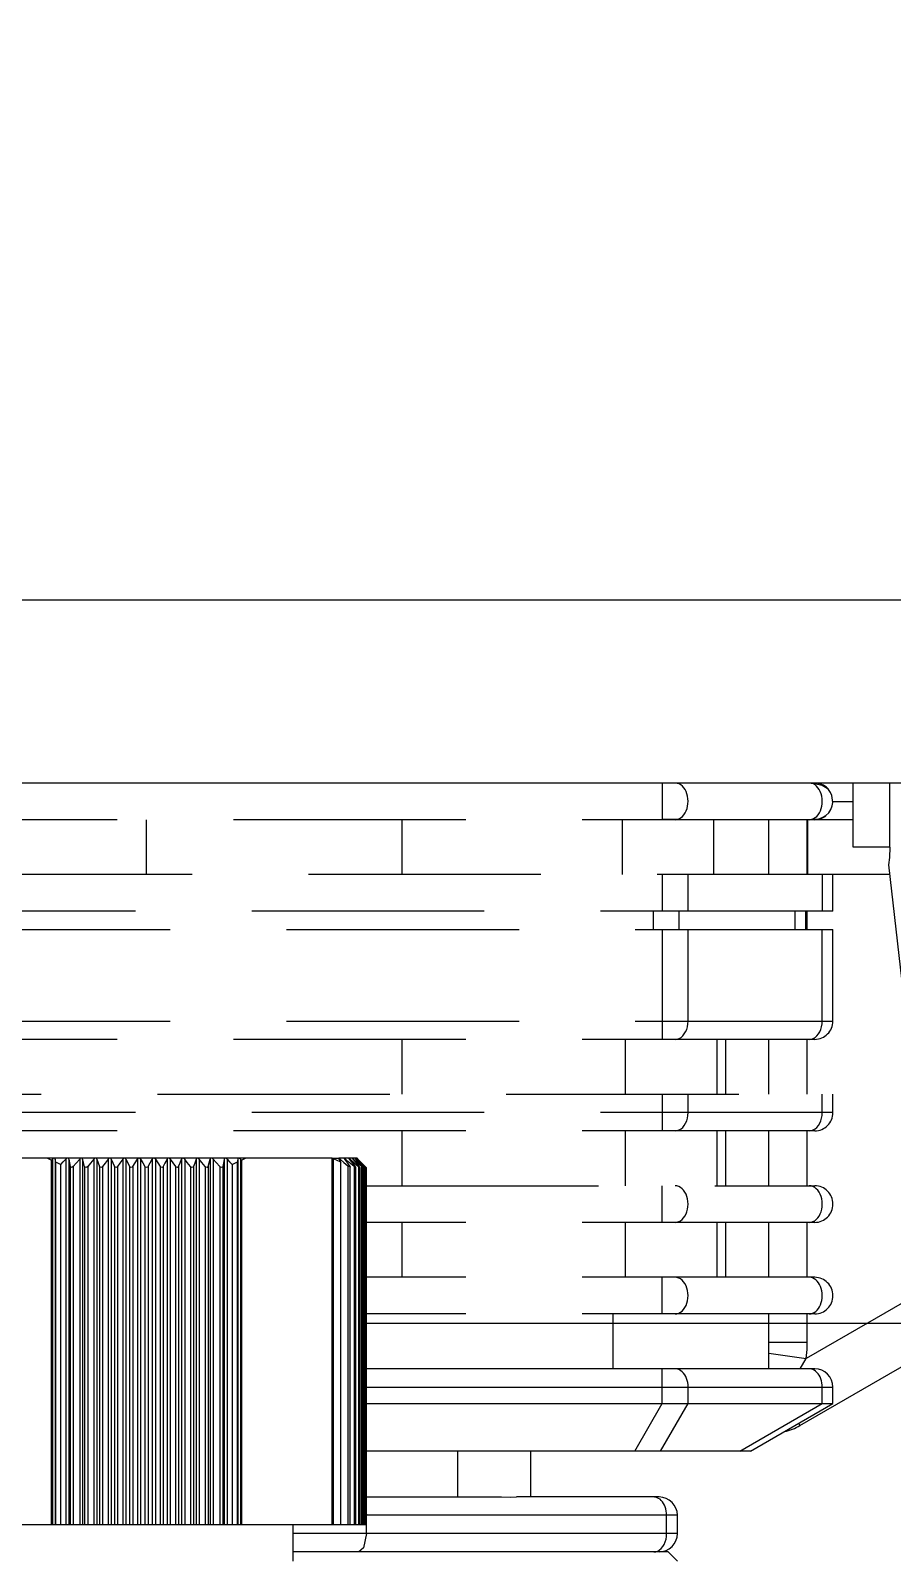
# Model space of a CAD drawing. Extents: x -9877 to -4419, y 2249 to 6216.
# Drawn here: x -6425.7 to -6378.6, y 4087.9 to 4171.2 of the extents above; entities that cross this region are included whole.
import ezdxf

# ---------------------------------------------------------------- set-up
doc = ezdxf.new("R2010")
doc.units = 0
doc.linetypes.add('DASHED', pattern=[19.05, 12.7, -6.35])
doc.layers.add('LY_1', color=7, linetype='CONTINUOUS')

msp = doc.modelspace()

# ---------------------------------------------------------------- linework, layer by layer
at = {"layer": 'LY_1', "color": 110, "linetype": 'CONTINUOUS'}
for p, q in [((-6331.006277, 4140.120295), (-6619.641764, 4140.120295)), ((-6331.006277, 4130.120295), (-6611.285456, 4130.120295)), ((-6409.173432, 4109.620295), (-6429.474609, 4109.620295)), ((-6424.509281, 4089.620295), (-6424.509281, 4109.525193)), ((-6424.462649, 4109.57244), (-6424.462649, 4089.620295)), ((-6424.30961, 4109.57244), (-6424.30961, 4089.620295)), ((-6424.292671, 4109.424704), (-6424.292671, 4089.620295)), ((-6424.003383, 4089.620295), (-6424.003383, 4109.279465)), ((-6423.728742, 4109.57244), (-6423.728742, 4089.620295)), ((-6423.570869, 4109.57244), (-6423.570869, 4089.620295)), ((-6423.492648, 4109.170524), (-6423.492648, 4089.620295)), ((-6423.329302, 4109.170524), (-6423.329302, 4089.620295)), ((-6422.973376, 4109.57244), (-6422.973376, 4089.620295)), ((-6422.811438, 4109.57244), (-6422.811438, 4089.620295)), ((-6422.701285, 4109.170524), (-6422.701285, 4089.620295)), ((-6422.534189, 4109.170524), (-6422.534189, 4089.620295)), ((-6422.200231, 4109.57244), (-6422.200231, 4089.620295)), ((-6422.035017, 4109.57244), (-6422.035017, 4089.620295)), ((-6421.893468, 4109.170524), (-6421.893468, 4089.620295)), ((-6421.723437, 4109.170524), (-6421.723437, 4089.620295)), ((-6421.413073, 4109.57244), (-6421.413073, 4089.620295)), ((-6421.245388, 4109.57244), (-6421.245388, 4089.620295)), ((-6421.073132, 4109.170524), (-6421.073132, 4089.620295)), ((-6420.900994, 4109.170524), (-6420.900994, 4089.620295)), ((-6420.615737, 4109.57244), (-6420.615737, 4089.620295)), ((-6420.446398, 4109.57244), (-6420.446398, 4089.620295)), ((-6420.244275, 4109.170524), (-6420.244275, 4089.620295)), ((-6420.070869, 4109.170524), (-6420.070869, 4089.620295)), ((-6419.812108, 4109.57244), (-6419.812108, 4089.620295)), ((-6419.64194, 4109.57244), (-6419.64194, 4089.620295)), ((-6419.410935, 4109.170524), (-6419.410935, 4089.620295)), ((-6419.237106, 4109.170524), (-6419.237106, 4089.620295)), ((-6419.006101, 4109.57244), (-6419.006101, 4089.620295)), ((-6418.835933, 4109.57244), (-6418.835933, 4089.620295)), ((-6418.577172, 4109.170524), (-6418.577172, 4089.620295)), ((-6418.403766, 4109.170524), (-6418.403766, 4089.620295)), ((-6418.201643, 4109.57244), (-6418.201643, 4089.620295)), ((-6418.032304, 4109.57244), (-6418.032304, 4089.620295)), ((-6417.747047, 4109.170524), (-6417.747047, 4089.620295)), ((-6417.574909, 4109.170524), (-6417.574909, 4089.620295)), ((-6417.402653, 4109.57244), (-6417.402653, 4089.620295)), ((-6417.234969, 4109.57244), (-6417.234969, 4089.620295)), ((-6416.924605, 4109.170524), (-6416.924605, 4089.620295)), ((-6416.754574, 4109.170524), (-6416.754574, 4089.620295)), ((-6416.613024, 4109.57244), (-6416.613024, 4089.620295)), ((-6416.447811, 4109.57244), (-6416.447811, 4089.620295)), ((-6416.113852, 4109.170524), (-6416.113852, 4089.620295)), ((-6415.946757, 4109.170524), (-6415.946757, 4089.620295)), ((-6415.836603, 4109.57244), (-6415.836603, 4089.620295)), ((-6415.674665, 4109.57244), (-6415.674665, 4089.620295)), ((-6415.318739, 4109.170524), (-6415.318739, 4089.620295)), ((-6415.155393, 4109.170524), (-6415.155393, 4089.620295)), ((-6415.077172, 4109.57244), (-6415.077172, 4089.620295)), ((-6414.919299, 4109.57244), (-6414.919299, 4089.620295)), ((-6414.644658, 4109.279465), (-6414.644658, 4089.620295)), ((-6414.35537, 4089.620295), (-6414.35537, 4109.424704)), ((-6414.338431, 4109.57244), (-6414.338431, 4089.620295)), ((-6414.185392, 4109.57244), (-6414.185392, 4089.620295)), ((-6414.13876, 4109.525193), (-6414.13876, 4089.620295)), ((-6409.173432, 4089.620295), (-6409.173432, 4109.620295)), ((-6409.121938, 4109.598548), (-6409.121938, 4089.620295)), ((-6408.818248, 4109.620295), (-6408.826893, 4109.611578)), ((-6408.826893, 4109.611578), (-6408.809444, 4109.57244)), ((-6408.805226, 4109.617095), (-6408.818248, 4109.620295)), ((-6407.824021, 4109.620295), (-6408.818248, 4109.620295)), ((-6408.740189, 4109.57244), (-6408.740189, 4109.467313)), ((-6408.700948, 4089.620295), (-6408.700948, 4109.407615)), ((-6408.517555, 4109.620295), (-6408.523583, 4109.61421)), ((-6408.523583, 4109.61421), (-6408.520151, 4109.602023)), ((-6408.520151, 4109.602023), (-6408.501999, 4109.57244)), ((-6408.506656, 4109.617354), (-6408.517555, 4109.620295)), ((-6408.443763, 4109.57244), (-6408.443763, 4109.49191)), ((-6408.33194, 4109.218263), (-6408.33194, 4089.620295)), ((-6408.200345, 4109.57244), (-6408.200345, 4109.512663)), ((-6408.195223, 4089.620295), (-6408.195223, 4109.143094)), ((-6408.01112, 4109.57244), (-6408.01112, 4109.53046)), ((-6407.986271, 4109.170524), (-6407.986271, 4089.620295)), ((-6407.932555, 4109.170524), (-6407.908225, 4109.132575)), ((-6407.906453, 4109.125155), (-6407.911342, 4109.120295)), ((-6407.908225, 4109.132575), (-6407.906453, 4109.125155)), ((-6407.906448, 4109.125155), (-6407.906448, 4089.620295)), ((-6407.87701, 4109.57244), (-6407.893276, 4109.58737)), ((-6407.87701, 4109.57244), (-6407.87701, 4109.546032)), ((-6407.798669, 4109.57244), (-6407.798669, 4109.559898)), ((-6407.79488, 4109.590939), (-6407.776479, 4109.57244)), ((-6407.750542, 4109.170524), (-6407.750542, 4089.620295)), ((-6407.708489, 4109.170524), (-6407.680825, 4109.132575)), ((-6407.680825, 4109.132575), (-6407.677502, 4109.123243)), ((-6407.677502, 4109.123243), (-6407.680472, 4109.120295)), ((-6407.677501, 4109.123243), (-6407.677501, 4089.620295)), ((-6407.571197, 4109.170524), (-6407.571197, 4089.620295)), ((-6407.541012, 4109.170524), (-6407.51015, 4109.132575)), ((-6407.51015, 4109.132575), (-6407.504809, 4109.121803)), ((-6407.504809, 4109.121803), (-6407.506328, 4109.120295)), ((-6407.504808, 4109.121803), (-6407.504808, 4089.620295)), ((-6407.449111, 4109.170524), (-6407.449111, 4089.620295)), ((-6407.38921, 4109.120841), (-6407.38921, 4089.620295)), ((-6407.384878, 4089.620295), (-6407.384878, 4109.170524)), ((-6407.365284, 4109.151506), (-6407.384878, 4109.170524)), ((-6407.33127, 4109.120357), (-6407.33127, 4089.620295)), ((-6407.33127, 4100.620295), (-6324.824021, 4100.620295)), ((-6393.824021, 4098.120295), (-6393.824021, 4100.620295)), ((-6385.324021, 4098.120295), (-6385.324021, 4100.620295)), ((-6383.627868, 4095.022219), (-6373.931716, 4100.620295)), ((-6379.931716, 4100.620295), (-6383.289499, 4098.681678)), ((-6383.226542, 4099.554043), (-6383.226542, 4100.620295)), ((-6383.226542, 4099.554043), (-6385.324021, 4099.554043)), ((-6385.324021, 4098.978203), (-6383.289499, 4098.681678)), ((-6382.824021, 4098.120295), (-6407.33127, 4098.120295)), ((-6391.152448, 4096.220295), (-6391.152448, 4098.120295)), ((-6383.623514, 4098.121636), (-6383.289499, 4098.681678)), ((-6407.33127, 4097.120295), (-6381.824021, 4097.120295)), ((-6389.738234, 4096.220295), (-6389.738234, 4097.120295)), ((-6382.409807, 4096.220295), (-6382.409807, 4097.120295)), ((-6381.824021, 4096.220295), (-6381.824021, 4097.120295)), ((-6407.33127, 4096.220295), (-6381.824021, 4096.220295)), ((-6392.652448, 4093.620295), (-6391.152448, 4096.220295)), ((-6391.238234, 4093.620295), (-6389.738234, 4096.220295)), ((-6386.909807, 4093.620295), (-6382.409807, 4096.220295)), ((-6386.324021, 4093.620295), (-6381.824021, 4096.220295)), ((-6383.695342, 4095.139088), (-6383.627868, 4095.022219)), ((-6392.652448, 4093.620295), (-6407.33127, 4093.620295)), ((-6402.324021, 4091.120295), (-6402.324021, 4093.620295)), ((-6398.324021, 4091.120295), (-6398.324021, 4093.620295)), ((-6386.909807, 4093.620295), (-6391.238234, 4093.620295)), ((-6407.33127, 4091.120295), (-6399.932039, 4091.120295)), ((-6391.324021, 4091.120295), (-6399.118023, 4091.120295)), ((-6390.324021, 4090.120295), (-6407.33127, 4090.120295)), ((-6407.311827, 4089.120295), (-6407.311827, 4090.120295)), ((-6390.909807, 4089.120295), (-6390.909807, 4090.120295)), ((-6390.324021, 4089.120295), (-6390.324021, 4090.120295)), ((-6431.316771, 4089.620295), (-6407.33127, 4089.620295)), ((-6411.324021, 4089.620295), (-6411.324021, 4087.620295)), ((-6390.324021, 4089.120295), (-6411.324021, 4089.120295)), ((-6390.824021, 4088.120295), (-6411.324021, 4088.120295)), ((-6390.324021, 4087.620295), (-6390.824021, 4088.120295))]:
    msp.add_line(p, q, dxfattribs=at)
at = {"layer": 'LY_1', "color": 110, "linetype": 'DASHED'}
for p, q in [((-6391.152448, 4130.120295), (-6391.152448, 4128.120295)), ((-6380.724021, 4126.620295), (-6380.724021, 4130.120295)), ((-6378.724021, 4126.620295), (-6378.724021, 4130.120295)), ((-6381.824021, 4129.120295), (-6380.724021, 4129.120295)), ((-6382.824021, 4128.120295), (-6467.824021, 4128.120295)), ((-6419.324021, 4125.120295), (-6419.324021, 4128.120295)), ((-6405.359781, 4125.120295), (-6405.359781, 4128.120295)), ((-6393.324021, 4125.120295), (-6393.324021, 4128.120295)), ((-6388.324021, 4125.120295), (-6388.324021, 4128.120295)), ((-6385.324021, 4125.120295), (-6385.324021, 4128.120295)), ((-6383.226542, 4125.120295), (-6383.226542, 4128.120295)), ((-6383.224021, 4128.120295), (-6383.224021, 4125.120295)), ((-6380.724021, 4128.120295), (-6382.785631, 4128.120295)), ((-6378.724021, 4126.620295), (-6380.724021, 4126.620295)), ((-6378.785431, 4125.659289), (-6377.213156, 4111.859604)), ((-6378.724021, 4125.120295), (-6468.824021, 4125.120295)), ((-6391.152448, 4125.120295), (-6391.152448, 4123.120295)), ((-6389.738234, 4123.120295), (-6389.738234, 4125.120295)), ((-6382.409807, 4125.120295), (-6382.409807, 4123.120295)), ((-6381.824021, 4123.120295), (-6381.824021, 4125.120295)), ((-6381.824021, 4123.120295), (-6468.824021, 4123.120295)), ((-6391.652448, 4123.120295), (-6391.652448, 4122.120295)), ((-6390.238234, 4123.120295), (-6390.238234, 4122.120295)), ((-6383.909807, 4123.120295), (-6383.909807, 4122.120295)), ((-6383.324021, 4123.120295), (-6383.324021, 4122.120295)), ((-6383.226542, 4122.120295), (-6383.226542, 4123.120295)), ((-6468.824021, 4122.120295), (-6381.824021, 4122.120295)), ((-6391.152448, 4122.120295), (-6391.152448, 4116.120295)), ((-6389.738234, 4117.120295), (-6389.738234, 4122.120295)), ((-6382.409807, 4117.120295), (-6382.409807, 4122.120295)), ((-6381.824021, 4117.120295), (-6381.824021, 4122.120295)), ((-6468.824021, 4117.120295), (-6381.824021, 4117.120295)), ((-6382.824021, 4116.120295), (-6467.824021, 4116.120295)), ((-6405.359781, 4113.120295), (-6405.359781, 4116.120295)), ((-6393.152464, 4113.120295), (-6393.152464, 4116.120295)), ((-6388.15551, 4113.120295), (-6388.15551, 4116.120295)), ((-6387.67534, 4113.120295), (-6387.67534, 4116.120295)), ((-6385.324021, 4113.120295), (-6385.324021, 4116.120295)), ((-6383.226542, 4113.120295), (-6383.226542, 4116.120295)), ((-6456.824021, 4113.120295), (-6381.824021, 4113.120295)), ((-6391.152448, 4113.120295), (-6391.152448, 4111.120295)), ((-6389.738234, 4112.120295), (-6389.738234, 4113.120295)), ((-6382.409807, 4112.120295), (-6382.409807, 4113.120295)), ((-6381.824021, 4112.120295), (-6381.824021, 4113.120295)), ((-6381.824021, 4112.120295), (-6456.824021, 4112.120295)), ((-6382.824021, 4111.120295), (-6455.824021, 4111.120295)), ((-6405.359781, 4108.120295), (-6405.359781, 4111.120295)), ((-6393.152464, 4108.120295), (-6393.152464, 4111.120295)), ((-6388.15551, 4108.120295), (-6388.15551, 4111.120295)), ((-6387.67534, 4108.120295), (-6387.67534, 4111.120295)), ((-6385.324021, 4108.120295), (-6385.324021, 4111.120295)), ((-6383.226542, 4108.120295), (-6383.226542, 4111.120295)), ((-6407.33127, 4108.120295), (-6382.824021, 4108.120295)), ((-6391.152448, 4106.120295), (-6391.152448, 4108.120295)), ((-6382.824021, 4106.120295), (-6407.33127, 4106.120295)), ((-6405.359781, 4103.120295), (-6405.359781, 4106.120295)), ((-6393.152464, 4103.120295), (-6393.152464, 4106.120295)), ((-6388.15551, 4103.120295), (-6388.15551, 4106.120295)), ((-6387.67534, 4103.120295), (-6387.67534, 4106.120295)), ((-6385.324021, 4103.120295), (-6385.324021, 4106.120295)), ((-6383.226542, 4103.120295), (-6383.226542, 4106.120295)), ((-6373.324021, 4104.43525), (-6379.931716, 4100.620295)), ((-6382.824021, 4103.120295), (-6407.33127, 4103.120295)), ((-6391.152448, 4101.120295), (-6391.152448, 4103.120295)), ((-6382.824021, 4101.120295), (-6407.33127, 4101.120295)), ((-6393.824021, 4100.620295), (-6393.824021, 4101.120295)), ((-6385.324021, 4100.620295), (-6385.324021, 4101.120295)), ((-6383.226542, 4100.620295), (-6383.226542, 4101.120295))]:
    msp.add_line(p, q, dxfattribs=at)
at = {"layer": 'LY_1', "color": 110, "linetype": 'CONTINUOUS'}
for points in [[(-6390.318908, 4130.106712), (-6390.498139, 4130.106712), (-6390.702275, 4130.106712), (-6390.923113, 4130.106712), (-6391.152448, 4130.106712)], [(-6390.387861, 4130.116986), (-6390.416577, 4130.119468), (-6390.445341, 4130.120295)], [(-6390.319189, 4130.104252), (-6390.353415, 4130.111809), (-6390.387861, 4130.116986)], [(-6382.99042, 4130.104165), (-6383.05341, 4130.116255), (-6383.116914, 4130.120295)], [(-6424.730487, 4109.620295), (-6424.619695, 4109.573624), (-6424.509281, 4109.525193)], [(-6424.462649, 4109.57244), (-6424.488746, 4109.546007), (-6424.509281, 4109.525193)], [(-6424.365289, 4109.620295), (-6424.424826, 4109.602023), (-6424.462649, 4109.57244)], [(-6424.30961, 4109.57244), (-6424.328287, 4109.608531), (-6424.365289, 4109.620295)], [(-6424.292671, 4109.424704), (-6424.302183, 4109.507749), (-6424.30961, 4109.57244)], [(-6424.292671, 4109.424704), (-6424.147681, 4109.353465), (-6424.003383, 4109.279465)], [(-6424.003383, 4109.279465), (-6423.866192, 4109.42614), (-6423.728742, 4109.57244)], [(-6423.631996, 4109.620295), (-6423.692008, 4109.602023), (-6423.728742, 4109.57244)], [(-6423.570869, 4109.57244), (-6423.592921, 4109.608531), (-6423.631996, 4109.620295)], [(-6423.570869, 4109.57244), (-6423.531709, 4109.371828), (-6423.492648, 4109.170524)], [(-6423.428262, 4109.120295), (-6423.477097, 4109.139419), (-6423.492648, 4109.170524)], [(-6423.329302, 4109.170524), (-6423.378756, 4109.132575), (-6423.428262, 4109.120295)], [(-6422.973376, 4109.57244), (-6423.171599, 4109.349198), (-6423.329302, 4109.170524)], [(-6422.877716, 4109.620295), (-6422.937908, 4109.602023), (-6422.973376, 4109.57244)], [(-6422.811438, 4109.57244), (-6422.836756, 4109.608531), (-6422.877716, 4109.620295)], [(-6422.701285, 4109.170524), (-6422.763309, 4109.397426), (-6422.811438, 4109.57244)], [(-6422.631669, 4109.120295), (-6422.683055, 4109.139419), (-6422.701285, 4109.170524)], [(-6422.534189, 4109.170524), (-6422.581945, 4109.132575), (-6422.631669, 4109.120295)], [(-6422.200231, 4109.57244), (-6422.386219, 4109.349198), (-6422.534189, 4109.170524)], [(-6422.106122, 4109.620295), (-6422.166203, 4109.602023), (-6422.200231, 4109.57244)], [(-6422.035017, 4109.57244), (-6422.063478, 4109.608531), (-6422.106122, 4109.620295)], [(-6422.035017, 4109.57244), (-6421.964152, 4109.371828), (-6421.893468, 4109.170524)], [(-6421.818961, 4109.120295), (-6421.872648, 4109.139419), (-6421.893468, 4109.170524)], [(-6421.723437, 4109.170524), (-6421.769261, 4109.132575), (-6421.818961, 4109.120295)], [(-6421.413073, 4109.57244), (-6421.585921, 4109.349198), (-6421.723437, 4109.170524)], [(-6421.320975, 4109.620295), (-6421.38065, 4109.602023), (-6421.413073, 4109.57244)], [(-6421.245388, 4109.57244), (-6421.276854, 4109.608531), (-6421.320975, 4109.620295)], [(-6421.245388, 4109.57244), (-6421.15915, 4109.371828), (-6421.073132, 4109.170524)], [(-6420.994098, 4109.120295), (-6421.049824, 4109.139419), (-6421.073132, 4109.170524)], [(-6420.900994, 4109.170524), (-6420.944665, 4109.132575), (-6420.994098, 4109.120295)], [(-6420.615737, 4109.57244), (-6420.774603, 4109.349198), (-6420.900994, 4109.170524)], [(-6420.526098, 4109.620295), (-6420.585078, 4109.602023), (-6420.615737, 4109.57244)], [(-6420.446398, 4109.57244), (-6420.480715, 4109.608531), (-6420.526098, 4109.620295)], [(-6420.446398, 4109.57244), (-6420.345208, 4109.371828), (-6420.244275, 4109.170524)], [(-6420.161098, 4109.120295), (-6420.218593, 4109.139419), (-6420.244275, 4109.170524)], [(-6420.070869, 4109.170524), (-6420.112173, 4109.132575), (-6420.161098, 4109.120295)], [(-6420.070869, 4109.170524), (-6419.941654, 4109.371828), (-6419.812108, 4109.57244)], [(-6419.725365, 4109.620295), (-6419.783362, 4109.602023), (-6419.812108, 4109.57244)], [(-6419.64194, 4109.57244), (-6419.678941, 4109.608531), (-6419.725365, 4109.620295)], [(-6419.64194, 4109.57244), (-6419.52629, 4109.371828), (-6419.410935, 4109.170524)], [(-6419.324021, 4109.120295), (-6419.383003, 4109.139419), (-6419.410935, 4109.170524)], [(-6419.237106, 4109.170524), (-6419.275841, 4109.132575), (-6419.324021, 4109.120295)], [(-6419.237106, 4109.170524), (-6419.121751, 4109.371828), (-6419.006101, 4109.57244)], [(-6418.922676, 4109.620295), (-6418.979408, 4109.602023), (-6419.006101, 4109.57244)], [(-6418.835933, 4109.57244), (-6418.875439, 4109.608531), (-6418.922676, 4109.620295)], [(-6418.835933, 4109.57244), (-6418.706387, 4109.371828), (-6418.577172, 4109.170524)], [(-6418.486943, 4109.120295), (-6418.547126, 4109.139419), (-6418.577172, 4109.170524)], [(-6418.403766, 4109.170524), (-6418.439744, 4109.132575), (-6418.486943, 4109.120295)], [(-6418.201643, 4109.57244), (-6418.314209, 4109.349198), (-6418.403766, 4109.170524)], [(-6418.121943, 4109.620295), (-6418.177133, 4109.602023), (-6418.201643, 4109.57244)], [(-6418.032304, 4109.57244), (-6418.074121, 4109.608531), (-6418.121943, 4109.620295)], [(-6418.032304, 4109.57244), (-6417.889494, 4109.371828), (-6417.747047, 4109.170524)], [(-6417.653943, 4109.120295), (-6417.715033, 4109.139419), (-6417.747047, 4109.170524)], [(-6417.574909, 4109.170524), (-6417.607956, 4109.132575), (-6417.653943, 4109.120295)], [(-6417.574909, 4109.170524), (-6417.488891, 4109.371828), (-6417.402653, 4109.57244)], [(-6417.327067, 4109.620295), (-6417.380446, 4109.602023), (-6417.402653, 4109.57244)], [(-6417.234969, 4109.57244), (-6417.278893, 4109.608531), (-6417.327067, 4109.620295)], [(-6416.924605, 4109.170524), (-6417.099362, 4109.397426), (-6417.234969, 4109.57244)], [(-6416.82908, 4109.120295), (-6416.89078, 4109.139419), (-6416.924605, 4109.170524)], [(-6416.754574, 4109.170524), (-6416.784527, 4109.132575), (-6416.82908, 4109.120295)], [(-6416.613024, 4109.57244), (-6416.691856, 4109.349198), (-6416.754574, 4109.170524)], [(-6416.541919, 4109.620295), (-6416.593227, 4109.602023), (-6416.613024, 4109.57244)], [(-6416.447811, 4109.57244), (-6416.493629, 4109.608531), (-6416.541919, 4109.620295)], [(-6416.113852, 4109.170524), (-6416.301895, 4109.397426), (-6416.447811, 4109.57244)], [(-6416.016372, 4109.120295), (-6416.078381, 4109.139419), (-6416.113852, 4109.170524)], [(-6415.946757, 4109.170524), (-6415.973471, 4109.132575), (-6416.016372, 4109.120295)], [(-6415.946757, 4109.170524), (-6415.89175, 4109.371828), (-6415.836603, 4109.57244)], [(-6415.770325, 4109.620295), (-6415.819313, 4109.602023), (-6415.836603, 4109.57244)], [(-6415.674665, 4109.57244), (-6415.722154, 4109.608531), (-6415.770325, 4109.620295)], [(-6415.318739, 4109.170524), (-6415.519151, 4109.397426), (-6415.674665, 4109.57244)], [(-6415.219779, 4109.120295), (-6415.281794, 4109.139419), (-6415.318739, 4109.170524)], [(-6415.155393, 4109.170524), (-6415.178738, 4109.132575), (-6415.219779, 4109.120295)], [(-6415.077172, 4109.57244), (-6415.120735, 4109.349198), (-6415.155393, 4109.170524)], [(-6415.016045, 4109.620295), (-6415.062473, 4109.602023), (-6415.077172, 4109.57244)], [(-6414.919299, 4109.57244), (-6414.968227, 4109.608531), (-6415.016045, 4109.620295)], [(-6414.919299, 4109.57244), (-6414.781849, 4109.42614), (-6414.644658, 4109.279465)], [(-6414.644658, 4109.279465), (-6414.50036, 4109.353465), (-6414.35537, 4109.424704)], [(-6414.338431, 4109.57244), (-6414.347891, 4109.490021), (-6414.35537, 4109.424704)], [(-6414.282752, 4109.620295), (-6414.326395, 4109.602023), (-6414.338431, 4109.57244)], [(-6414.185392, 4109.57244), (-6414.23552, 4109.608531), (-6414.282752, 4109.620295)], [(-6414.13876, 4109.525193), (-6414.164891, 4109.551677), (-6414.185392, 4109.57244)], [(-6414.13876, 4109.525193), (-6414.028346, 4109.573624), (-6413.917554, 4109.620295)], [(-6409.121938, 4109.598548), (-6409.151933, 4109.615615), (-6409.173432, 4109.620295)], [(-6409.173432, 4109.620295), (-6408.967502, 4109.620295), (-6408.818248, 4109.620295)], [(-6408.700948, 4109.407615), (-6408.937512, 4109.518278), (-6409.121938, 4109.598548)], [(-6408.809444, 4109.57244), (-6408.748875, 4109.480528), (-6408.700948, 4109.407615)], [(-6408.740189, 4109.57244), (-6408.788529, 4109.608531), (-6408.805226, 4109.617095)], [(-6408.740189, 4109.57244), (-6408.535833, 4109.395623), (-6408.33194, 4109.218263)], [(-6408.443763, 4109.57244), (-6408.490564, 4109.608531), (-6408.506656, 4109.617354)], [(-6408.501999, 4109.57244), (-6408.340559, 4109.349198), (-6408.21212, 4109.170524)], [(-6407.986271, 4109.170524), (-6408.243872, 4109.397426), (-6408.443763, 4109.57244)], [(-6408.195223, 4109.143094), (-6408.271897, 4109.185578), (-6408.33194, 4109.218263)], [(-6408.200345, 4109.57244), (-6408.245378, 4109.608531), (-6408.269511, 4109.620295)], [(-6408.269511, 4109.620295), (-6408.267906, 4109.602023), (-6408.247278, 4109.57244)], [(-6408.247278, 4109.57244), (-6408.072002, 4109.349198), (-6407.932555, 4109.170524)], [(-6408.21212, 4109.170524), (-6408.201227, 4109.154113), (-6408.195223, 4109.143094)], [(-6408.200345, 4109.57244), (-6407.975156, 4109.371828), (-6407.750542, 4109.170524)], [(-6408.01112, 4109.57244), (-6408.054167, 4109.608531), (-6408.075323, 4109.620295)], [(-6408.075323, 4109.620295), (-6408.069524, 4109.602023), (-6408.046521, 4109.57244)], [(-6408.046521, 4109.57244), (-6407.858264, 4109.349198), (-6407.708489, 4109.170524)], [(-6408.01112, 4109.57244), (-6407.790878, 4109.371828), (-6407.571197, 4109.170524)], [(-6407.911342, 4109.120295), (-6407.947895, 4109.139419), (-6407.986271, 4109.170524)], [(-6407.893276, 4109.58737), (-6407.917861, 4109.608531), (-6407.935938, 4109.620295)], [(-6407.935938, 4109.620295), (-6407.925973, 4109.602023), (-6407.900708, 4109.57244)], [(-6407.900708, 4109.57244), (-6407.700385, 4109.349198), (-6407.541012, 4109.170524)], [(-6407.449111, 4109.170524), (-6407.690049, 4109.397426), (-6407.87701, 4109.57244)], [(-6407.798669, 4109.57244), (-6407.837125, 4109.608531), (-6407.852034, 4109.620295)], [(-6407.852034, 4109.620295), (-6407.837953, 4109.602023), (-6407.810547, 4109.57244)], [(-6407.824021, 4109.620295), (-6407.805891, 4109.602023), (-6407.79488, 4109.590939)], [(-6407.810547, 4109.57244), (-6407.599136, 4109.349198), (-6407.430941, 4109.170524)], [(-6407.384878, 4109.170524), (-6407.617872, 4109.397426), (-6407.798669, 4109.57244)], [(-6407.776479, 4109.57244), (-6407.55501, 4109.349198), (-6407.378811, 4109.170524)], [(-6407.680472, 4109.120295), (-6407.713437, 4109.139419), (-6407.750542, 4109.170524)], [(-6407.506328, 4109.120295), (-6407.535546, 4109.139419), (-6407.571197, 4109.170524)], [(-6407.389758, 4109.120295), (-6407.415086, 4109.139419), (-6407.449111, 4109.170524)], [(-6407.430941, 4109.170524), (-6407.39703, 4109.132575), (-6407.389758, 4109.120295)], [(-6407.378811, 4109.170524), (-6407.342018, 4109.132575), (-6407.331331, 4109.120295)], [(-6407.331331, 4109.120295), (-6407.352646, 4109.139419), (-6407.365284, 4109.151506)], [(-6383.289499, 4098.681678), (-6383.23875, 4099.168207), (-6383.226542, 4099.554043)], [(-6389.738234, 4097.120295), (-6389.743664, 4097.243988), (-6389.759871, 4097.365781), (-6389.786607, 4097.483803), (-6389.823459, 4097.596243), (-6389.869863, 4097.701372), (-6389.925106, 4097.797577), (-6389.988338, 4097.88338), (-6390.05859, 4097.957462), (-6390.134782, 4098.018686), (-6390.215744, 4098.066113), (-6390.300232, 4098.099012), (-6390.386949, 4098.11688), (-6390.41612, 4098.119441), (-6390.445341, 4098.120295)], [(-6382.409807, 4097.120295), (-6382.414708, 4097.237833), (-6382.429344, 4097.353741), (-6382.453512, 4097.466413), (-6382.486877, 4097.574286), (-6382.528976, 4097.675866), (-6382.579226, 4097.769744), (-6382.636929, 4097.854618), (-6382.701287, 4097.929312), (-6382.771406, 4097.992791), (-6382.846316, 4098.044175), (-6382.924976, 4098.082751), (-6383.006298, 4098.107984), (-6383.061435, 4098.117213), (-6383.116914, 4098.120295)], [(-6391.238234, 4093.620295), (-6391.975692, 4093.620295), (-6392.652448, 4093.620295)], [(-6386.324021, 4093.620295), (-6386.516123, 4093.620295), (-6386.909807, 4093.620295)], [(-6399.932039, 4091.120295), (-6399.448761, 4091.119463), (-6399.118023, 4091.120295)], [(-6390.909807, 4090.120295), (-6390.914708, 4090.237833), (-6390.929344, 4090.353741), (-6390.953512, 4090.466413), (-6390.986877, 4090.574286), (-6391.028976, 4090.675866), (-6391.079226, 4090.769744), (-6391.136929, 4090.854618), (-6391.201287, 4090.929312), (-6391.271406, 4090.992791), (-6391.346316, 4091.044175), (-6391.424976, 4091.082751), (-6391.506298, 4091.107984), (-6391.561435, 4091.117213), (-6391.616914, 4091.120295)], [(-6407.33127, 4090.37873), (-6407.324509, 4090.248145), (-6407.311827, 4090.120295)], [(-6407.311827, 4089.120295), (-6407.463636, 4088.346553), (-6407.726041, 4088.120295)], [(-6391.616914, 4088.120295), (-6391.506298, 4088.132607), (-6391.398406, 4088.169239), (-6391.295894, 4088.229289), (-6391.201287, 4088.311278), (-6391.116914, 4088.413189), (-6391.044852, 4088.53251), (-6390.986877, 4088.666305), (-6390.944415, 4088.811278), (-6390.918513, 4088.963861), (-6390.909807, 4089.120295)]]:
    msp.add_lwpolyline(points, dxfattribs=at)
at = {"layer": 'LY_1', "color": 110, "linetype": 'DASHED'}
for points in [[(-6390.305956, 4128.139916), (-6390.211791, 4128.176416), (-6390.122079, 4128.230912), (-6390.038531, 4128.302364), (-6389.962739, 4128.389412), (-6389.896148, 4128.490395), (-6389.840028, 4128.603388), (-6389.79545, 4128.726236), (-6389.763262, 4128.856597), (-6389.744079, 4128.991987), (-6389.738266, 4129.129822), (-6389.745935, 4129.267476), (-6389.766938, 4129.402323), (-6389.800876, 4129.531794), (-6389.847102, 4129.653419), (-6389.904734, 4129.764879), (-6389.972673, 4129.864049), (-6390.049624, 4129.949039), (-6390.13412, 4130.018228), (-6390.224549, 4130.070297), (-6390.319189, 4130.104252), (-6390.319189, 4130.104252)], [(-6382.977646, 4128.141011), (-6382.5967, 4128.173051), (-6382.411641, 4128.232558), (-6382.218492, 4128.345946), (-6382.057906, 4128.498408), (-6381.940967, 4128.676153), (-6381.867116, 4128.868277), (-6381.835351, 4129.065183), (-6381.887206, 4129.443629), (-6381.962315, 4129.613579), (-6382.067672, 4129.764474), (-6382.135553, 4129.831859), (-6382.413525, 4129.995483), (-6382.990481, 4130.106712)], [(-6382.977493, 4128.139926), (-6382.883348, 4128.176424), (-6382.793654, 4128.23091), (-6382.710121, 4128.302347), (-6382.634341, 4128.389373), (-6382.567759, 4128.490329), (-6382.511642, 4128.603292), (-6382.467061, 4128.726108), (-6382.434866, 4128.856437), (-6382.415669, 4128.991795), (-6382.409838, 4129.129602), (-6382.417482, 4129.267231), (-6382.438457, 4129.40206), (-6382.472362, 4129.531519), (-6382.518551, 4129.653141), (-6382.576145, 4129.764607), (-6382.644044, 4129.863793), (-6382.720956, 4129.94881), (-6382.805415, 4130.018035), (-6382.89581, 4130.070152), (-6382.99042, 4130.104165)], [(-6391.152448, 4128.141011), (-6390.919893, 4128.141011), (-6390.695824, 4128.141011), (-6390.488473, 4128.141011), (-6390.306073, 4128.141011)], [(-6390.445341, 4128.120295), (-6390.408303, 4128.121668), (-6390.371366, 4128.125783)], [(-6390.371366, 4128.125783), (-6390.338544, 4128.131767), (-6390.305956, 4128.139916)], [(-6383.116914, 4128.120295), (-6383.046859, 4128.125215), (-6382.977493, 4128.139926)], [(-6378.724021, 4126.620295), (-6378.743864, 4126.050252), (-6378.785431, 4125.659289)], [(-6390.445341, 4116.120295), (-6390.334725, 4116.132607), (-6390.226833, 4116.169239), (-6390.124321, 4116.229289), (-6390.029714, 4116.311278), (-6389.945341, 4116.413189), (-6389.87328, 4116.53251), (-6389.815304, 4116.666305), (-6389.772842, 4116.811278), (-6389.74694, 4116.963861), (-6389.738234, 4117.120295)], [(-6383.116914, 4116.120295), (-6383.006298, 4116.132607), (-6382.898406, 4116.169239), (-6382.795894, 4116.229289), (-6382.701287, 4116.311278), (-6382.616914, 4116.413189), (-6382.544852, 4116.53251), (-6382.486877, 4116.666305), (-6382.444415, 4116.811278), (-6382.418513, 4116.963861), (-6382.409807, 4117.120295), (-6382.409807, 4117.120295)], [(-6390.445341, 4111.120295), (-6390.334725, 4111.132607), (-6390.226833, 4111.169239), (-6390.124321, 4111.229289), (-6390.029714, 4111.311278), (-6389.945341, 4111.413189), (-6389.87328, 4111.53251), (-6389.815304, 4111.666305), (-6389.772842, 4111.811278), (-6389.74694, 4111.963861), (-6389.738234, 4112.120295)], [(-6383.116914, 4111.120295), (-6383.006298, 4111.132607), (-6382.898406, 4111.169239), (-6382.795894, 4111.229289), (-6382.701287, 4111.311278), (-6382.616914, 4111.413189), (-6382.544852, 4111.53251), (-6382.486877, 4111.666305), (-6382.444415, 4111.811278), (-6382.418513, 4111.963861), (-6382.409807, 4112.120295)], [(-6390.445341, 4106.120295), (-6390.344709, 4106.130474), (-6390.246126, 4106.160803), (-6390.151598, 4106.210664), (-6390.06305, 4106.279042), (-6389.982284, 4106.364546), (-6389.910945, 4106.465435), (-6389.850485, 4106.579655), (-6389.802134, 4106.704881), (-6389.766877, 4106.838563), (-6389.745431, 4106.977981), (-6389.738234, 4107.120296), (-6389.745431, 4107.26261), (-6389.766877, 4107.402028), (-6389.802134, 4107.535711), (-6389.850485, 4107.660936), (-6389.910945, 4107.775156), (-6389.982284, 4107.876045), (-6390.06305, 4107.961549), (-6390.151598, 4108.029927), (-6390.246126, 4108.079788), (-6390.344709, 4108.110117), (-6390.445341, 4108.120295), (-6390.445341, 4108.120295)], [(-6383.116914, 4106.120295), (-6383.016282, 4106.130474), (-6382.917699, 4106.160803), (-6382.823171, 4106.210664), (-6382.734623, 4106.279042), (-6382.653857, 4106.364546), (-6382.582518, 4106.465435), (-6382.522058, 4106.579655), (-6382.473707, 4106.704881), (-6382.43845, 4106.838563), (-6382.417004, 4106.977981), (-6382.409807, 4107.120296), (-6382.417004, 4107.26261), (-6382.43845, 4107.402028), (-6382.473707, 4107.535711), (-6382.522058, 4107.660936), (-6382.582518, 4107.775156), (-6382.653857, 4107.876045), (-6382.734623, 4107.961549), (-6382.823171, 4108.029927), (-6382.917699, 4108.079788), (-6383.016282, 4108.110117), (-6383.116914, 4108.120295), (-6383.116914, 4108.120295)], [(-6390.445341, 4101.120295), (-6390.344709, 4101.130474), (-6390.246126, 4101.160803), (-6390.151598, 4101.210664), (-6390.06305, 4101.279042), (-6389.982284, 4101.364546), (-6389.910945, 4101.465435), (-6389.850485, 4101.579655), (-6389.802134, 4101.704881), (-6389.766877, 4101.838563), (-6389.745431, 4101.977981), (-6389.738234, 4102.120296), (-6389.745431, 4102.26261), (-6389.766877, 4102.402028), (-6389.802134, 4102.535711), (-6389.850485, 4102.660936), (-6389.910945, 4102.775156), (-6389.982284, 4102.876045), (-6390.06305, 4102.961549), (-6390.151598, 4103.029927), (-6390.246126, 4103.079788), (-6390.344709, 4103.110117), (-6390.445341, 4103.120295), (-6390.445341, 4103.120295)], [(-6383.116914, 4101.120295), (-6383.024618, 4101.128851), (-6382.933901, 4101.15437), (-6382.846316, 4101.196416), (-6382.76336, 4101.25427), (-6382.686454, 4101.326942), (-6382.616914, 4101.413189), (-6382.555928, 4101.511534), (-6382.504541, 4101.620295), (-6382.463632, 4101.737612), (-6382.433901, 4101.861476), (-6382.415856, 4101.989769), (-6382.409807, 4102.120295), (-6382.415856, 4102.250822), (-6382.433901, 4102.379115), (-6382.463632, 4102.502979), (-6382.504541, 4102.620295), (-6382.555928, 4102.729057), (-6382.616914, 4102.827402), (-6382.686454, 4102.913649), (-6382.76336, 4102.986321), (-6382.846316, 4103.044175), (-6382.933901, 4103.086221), (-6383.024618, 4103.11174), (-6383.116914, 4103.120295), (-6383.116914, 4103.120295)]]:
    msp.add_lwpolyline(points, dxfattribs=at)
at = {"layer": 'LY_1', "color": 110, "linetype": 'CONTINUOUS'}
msp.add_circle((-6460.324021, 4237.120295), 67, dxfattribs=at)
for centre, radius, start, end in [((-6460.324021, 4237.120295), 70.5, 272.856396, 357.143604), ((-6460.324021, 4237.120295), 70, 273.068539, 356.931461), ((-6382.824021, 4129.120295), 1, 44.402355, 90), ((-6382.824021, 4097.120295), 1, 0, 90), ((-6385.127868, 4097.620295), 3, 282.767865, 300), ((-6391.324021, 4090.120295), 1, 0, 90), ((-6391.324021, 4089.120295), 1, 270, 0)]:
    msp.add_arc(centre, radius, start, end, dxfattribs=at)
at = {"layer": 'LY_1', "color": 110, "linetype": 'DASHED'}
for centre, end in [((-6382.824021, 4129.120295), 307.109305), ((-6382.824021, 4117.120295), 0), ((-6382.824021, 4112.120295), 0), ((-6382.824021, 4107.120295), 90), ((-6382.824021, 4102.120295), 90)]:
    msp.add_arc(centre, 1, 270, end, dxfattribs=at)

doc.saveas('drawing.dxf')
